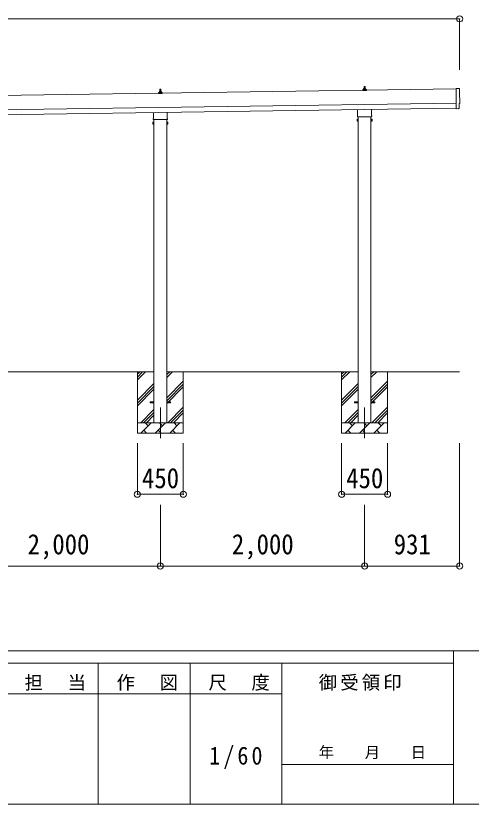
# Model space of a CAD drawing. Units: millimetres at full size, sheet at 1:60. Extents: x -16864 to 16864, y -11640 to 11640.
# Drawn here: x 6395 to 10856, y -11640 to -3926 of the extents above; entities that cross this region are included whole.
import ezdxf
from ezdxf.enums import TextEntityAlignment as Align

# ---------------------------------------------------------------- set-up
doc = ezdxf.new("R2010")
doc.units = ezdxf.units.MM
doc.header["$LTSCALE"] = 60
doc.header["$PDMODE"] = 32
doc.header["$PDSIZE"] = 60
doc.linetypes.add('CHAIN1', pattern=[8, 5, -1, 1, -1])
for name, color, linetype, lineweight in [('0-1_Defpoints', 7, 'CHAIN1', 9), ('0-2_TEXT1', 4, 'Continuous', 9), ('0-3_SHAPE', 7, 'Continuous', 9), ('0-8_TABLE1', 6, 'Continuous', 9), ('F-0', 7, 'Continuous', 9)]:
    doc.layers.add(name, color=color, linetype=linetype, lineweight=lineweight)
doc.styles.add('ＭＳ ゴシック', font='')
doc.styles.get('ＭＳ ゴシック').set_extended_font_data('MS Gothic')

msp = doc.modelspace()

# ---------------------------------------------------------------- linework, layer by layer
at = {"layer": '0-1_Defpoints'}
for p, q in [((7811.45, -7758.15), (7811.45, -8107.15)), ((9811.45, -7758.15), (9811.45, -8107.15))]:
    msp.add_line(p, q, dxfattribs=at)
at = {"layer": '0-2_TEXT1'}
for p, q in [((9805.76, -4641.04), (9806.48, -4617.51)), ((9807.48, -4616.54), (9816.03, -4616.54)), ((9817.03, -4617.51), (9817.76, -4641.04)), ((10707.14, -4641.09), (4496.52, -4729.82)), ((7793.51, -4685.11), (7793.51, -4677.4)), ((7830.01, -4685.11), (7793.51, -4685.11)), ((7793.89, -4676.61), (7829.63, -4676.61)), ((7794.27, -4676.42), (7800.99, -4674.79)), ((7801.38, -4674.61), (7822.14, -4674.61)), ((7801.76, -4673.82), (7801.76, -4669.61)), ((7802.76, -4669.61), (7820.76, -4669.61)), ((7805.76, -4669.61), (7806.48, -4646.08)), ((7807.48, -4645.11), (7816.03, -4645.11)), ((7817.03, -4646.08), (7817.76, -4669.61)), ((7821.76, -4673.82), (7821.76, -4669.61)), ((7829.24, -4676.42), (7822.52, -4674.79)), ((7830.01, -4685.11), (7830.01, -4677.4)), ((9793.51, -4656.54), (9793.51, -4648.82)), ((9830.01, -4656.54), (9793.51, -4656.54)), ((9793.89, -4648.04), (9829.63, -4648.04)), ((9794.27, -4647.85), (9800.99, -4646.22)), ((9801.38, -4646.04), (9822.14, -4646.04)), ((9801.76, -4645.25), (9801.76, -4641.04)), ((9802.76, -4641.04), (9820.76, -4641.04)), ((9821.76, -4645.25), (9821.76, -4641.04)), ((9829.24, -4647.85), (9822.52, -4646.22)), ((9830.01, -4656.54), (9830.01, -4648.82)), ((10707.06, -4636.01), (10709.9, -4834.84)), ((10738.74, -4637.21), (10707.06, -4636.01)), ((4498.52, -4869.8), (10709.14, -4781.08)), ((4499.23, -4919.8), (10709.85, -4831.07)), ((9743.15, -4900.52), (9743.15, -4844.88)), ((9879.75, -4842.93), (9879.75, -4900.52)), ((10728.11, -4833.68), (10709.9, -4834.84)), ((10728.79, -4834.3), (10728.11, -4833.68)), ((10729.53, -4834.56), (10736.45, -4834.1)), ((7741.45, -4937.87), (7741.45, -4932.37)), ((7743.15, -4929.1), (7743.15, -4873.46)), ((7879.75, -4871.5), (7879.75, -4929.1)), ((7881.45, -4932.37), (7881.45, -4937.87)), ((9741.45, -4909.3), (9741.45, -4903.8)), ((9879.39, -4912.8), (9743.52, -4912.8)), ((9748.95, -4912.8), (9748.95, -7908.15)), ((9873.95, -7908.15), (9873.95, -4912.8)), ((9881.45, -4903.8), (9881.45, -4909.3)), ((7737.45, -4967.37), (7738.21, -4966.05)), ((7737.45, -4967.37), (7737.45, -4984.37)), ((7737.45, -4984.37), (7738.21, -4985.68)), ((7744.45, -4970.96), (7738.21, -4970.96)), ((7744.45, -4980.78), (7738.21, -4980.78)), ((7744.45, -4985.68), (7738.21, -4985.68)), ((7879.39, -4941.37), (7743.52, -4941.37)), ((7746.95, -4985.07), (7744.45, -4985.07)), ((7748.95, -4941.37), (7748.95, -7908.15)), ((7873.95, -7908.15), (7873.95, -4941.37)), ((7875.95, -4985.07), (7878.45, -4985.07)), ((7878.45, -4970.96), (7884.69, -4970.96)), ((7878.45, -4980.78), (7884.69, -4980.78)), ((7878.45, -4985.68), (7884.69, -4985.68)), ((7885.45, -4967.37), (7884.69, -4966.05)), ((7885.45, -4984.37), (7884.69, -4985.68)), ((7885.45, -4967.37), (7885.45, -4984.37)), ((9737.45, -4938.8), (9738.21, -4937.48)), ((9737.45, -4938.8), (9737.45, -4955.8)), ((9737.45, -4955.8), (9738.21, -4957.11)), ((9744.45, -4942.39), (9738.21, -4942.39)), ((9744.45, -4952.2), (9738.21, -4952.2)), ((9744.45, -4957.11), (9738.21, -4957.11)), ((9746.95, -4956.5), (9744.45, -4956.5)), ((9875.95, -4956.5), (9878.45, -4956.5)), ((9878.45, -4942.39), (9884.69, -4942.39)), ((9878.45, -4952.2), (9884.69, -4952.2)), ((9878.45, -4957.11), (9884.69, -4957.11)), ((9885.45, -4938.8), (9884.69, -4937.48)), ((9885.45, -4955.8), (9884.69, -4957.11)), ((9885.45, -4938.8), (9885.45, -4955.8)), ((7711.45, -7703.65), (7748.95, -7703.65)), ((7711.45, -7712.65), (7711.45, -7703.65)), ((7711.45, -7703.65), (7748.95, -7703.65)), ((7711.45, -7712.65), (7711.45, -7703.65)), ((7711.45, -7712.65), (7748.95, -7712.65)), ((7711.45, -7712.65), (7748.95, -7712.65)), ((7873.95, -7703.65), (7911.45, -7703.65)), ((7873.95, -7703.65), (7911.45, -7703.65)), ((7873.95, -7712.65), (7911.45, -7712.65)), ((7873.95, -7712.65), (7911.45, -7712.65)), ((7911.45, -7712.65), (7911.45, -7703.65)), ((7911.45, -7712.65), (7911.45, -7703.65)), ((9711.45, -7703.65), (9748.95, -7703.65)), ((9711.45, -7712.65), (9711.45, -7703.65)), ((9711.45, -7703.65), (9748.95, -7703.65)), ((9711.45, -7712.65), (9711.45, -7703.65)), ((9711.45, -7712.65), (9748.95, -7712.65)), ((9711.45, -7712.65), (9748.95, -7712.65)), ((9873.95, -7703.65), (9911.45, -7703.65)), ((9873.95, -7703.65), (9911.45, -7703.65)), ((9873.95, -7712.65), (9911.45, -7712.65)), ((9873.95, -7712.65), (9911.45, -7712.65)), ((9911.45, -7712.65), (9911.45, -7703.65)), ((9911.45, -7712.65), (9911.45, -7703.65))]:
    msp.add_line(p, q, dxfattribs=at)
for points in [[(10739.24, -4831.07), (10738.57, -4784.05), (10739.17, -4784.04)], [(7744.45, -4985.68), (7744.45, -4966.05), (7738.21, -4966.05)], [(7744.45, -4985.07), (7744.45, -4966.67), (7746.95, -4966.67)], [(7878.45, -4985.07), (7878.45, -4966.67), (7875.95, -4966.67)], [(7878.45, -4985.68), (7878.45, -4966.05), (7884.69, -4966.05)], [(9744.45, -4957.11), (9744.45, -4937.48), (9738.21, -4937.48)], [(9744.45, -4956.5), (9744.45, -4938.1), (9746.95, -4938.1)], [(9878.45, -4956.5), (9878.45, -4938.1), (9875.95, -4938.1)], [(9878.45, -4957.11), (9878.45, -4937.48), (9884.69, -4937.48)]]:
    msp.add_lwpolyline(points, dxfattribs=at)
for points in [[(9746.95, -4957.8), (9746.95, -4936.8), (9748.95, -4936.8), (9748.95, -4957.8)], [(9875.95, -4957.8), (9875.95, -4936.8), (9873.95, -4936.8), (9873.95, -4957.8)], [(7746.95, -4986.37), (7746.95, -4965.37), (7748.95, -4965.37), (7748.95, -4986.37)], [(7875.95, -4986.37), (7875.95, -4965.37), (7873.95, -4965.37), (7873.95, -4986.37)]]:
    msp.add_lwpolyline(points, close=True, dxfattribs=at)
for centre, radius, start, end in [((9807.48, -4617.54), 1, 90, 178.60509), ((9816.03, -4617.54), 1, 1.39491, 90), ((7794.51, -4677.4), 1, 103.62699, 180), ((7800.76, -4673.82), 1, 283.62699, 0), ((7805.84, -4670.24), 4.13, 90, 171.17633), ((7802.76, -4670.61), 1, 90, 180), ((7807.48, -4646.11), 1, 90, 178.60509), ((7815.09, -4669.61), 4.83, 133.60282, 180), ((7808.43, -4669.61), 4.83, 0, 46.39718), ((7816.03, -4646.11), 1, 1.39491, 90), ((7817.67, -4670.24), 4.13, 8.82367, 90), ((7820.76, -4670.61), 1, 0, 90), ((7822.76, -4673.82), 1, 180, 256.37301), ((7829.01, -4677.4), 1, 0, 76.37301), ((9794.51, -4648.82), 1, 103.62699, 180), ((9800.76, -4645.25), 1, 283.62699, 0), ((9805.84, -4641.67), 4.13, 90, 171.17633), ((9802.76, -4642.04), 1, 90, 180), ((9815.09, -4641.04), 4.83, 133.60282, 180), ((9808.43, -4641.04), 4.83, 0, 46.39718), ((9817.67, -4641.67), 4.13, 8.82367, 90), ((9820.76, -4642.04), 1, 0, 90), ((9822.76, -4645.25), 1, 180, 256.37301), ((9829.01, -4648.82), 1, 0, 76.37301), ((10729.47, -4833.56), 1, 227.3164, 273.81435), ((7745.45, -4932.37), 4, 125.09963, 180), ((7877.45, -4932.37), 4, 0, 54.90037), ((9745.45, -4903.8), 4, 125.09963, 180), ((9745.45, -4909.3), 4, 180, 194.47751), ((9745.45, -4909.3), 4, 194.47751, 241.04498), ((9877.45, -4909.3), 4, 298.95502, 345.52249), ((9877.45, -4903.8), 4, 0, 54.90037), ((9877.45, -4909.3), 4, 345.52249, 0), ((7741.8, -4968.51), 4.34, 145.61575, 214.38425), ((7753.69, -4975.87), 16.24, 162.41205, 197.58795), ((7741.8, -4983.23), 4.34, 145.61575, 214.38425), ((7745.45, -4937.87), 4, 180, 194.47751), ((7745.45, -4937.87), 4, 194.47751, 241.04498), ((7877.45, -4937.87), 4, 298.95502, 345.52249), ((7877.45, -4937.87), 4, 345.52249, 0), ((7869.21, -4975.87), 16.24, 342.41205, 17.58795), ((7881.11, -4968.51), 4.34, 325.61575, 34.38425), ((7881.11, -4983.23), 4.34, 325.61575, 34.38425), ((9741.8, -4939.94), 4.34, 145.61575, 214.38425), ((9753.69, -4947.3), 16.24, 162.41205, 197.58795), ((9741.8, -4954.66), 4.34, 145.61575, 214.38425), ((9869.21, -4947.3), 16.24, 342.41205, 17.58795), ((9881.11, -4939.94), 4.34, 325.61575, 34.38425), ((9881.11, -4954.66), 4.34, 325.61575, 34.38425)]:
    msp.add_arc(centre, radius, start, end, dxfattribs=at)
for centre, major_axis, ratio, start_param, end_param in [((10738.54, -4640.2), (3, -0.04), 0.99863, 6.2683889, 7.8016218), ((15504.92, -4642.55), (-4762.89, -68.04), 0.99863, 6.268406, 6.2977043), ((10739.11, -4779.64), (4.41, -0.06), 0.99863, 4.712389, 6.2976778), ((10736.24, -4831.1), (2.21, -2.04), 0.9974, 5.5252311, 7.0411395)]:
    msp.add_ellipse(centre, major_axis=major_axis, ratio=ratio, start_param=start_param, end_param=end_param, dxfattribs=at)
at = {"layer": '0-3_SHAPE'}
for p, q in [((7748.95, -7408.15), (5873.95, -7408.15)), ((7586.45, -7408.15), (7586.45, -8008.15)), ((7586.45, -7431.63), (7609.93, -7408.15)), ((7586.45, -7459.92), (7638.22, -7408.15)), ((7586.45, -7488.2), (7666.5, -7408.15)), ((9748.95, -7408.15), (7873.95, -7408.15)), ((7873.95, -7436.98), (7902.78, -7408.15)), ((7873.95, -7465.26), (7931.06, -7408.15)), ((8036.45, -7408.15), (8036.45, -8008.15)), ((9586.45, -7408.15), (9586.45, -8008.15)), ((9586.45, -7431.63), (9609.93, -7408.15)), ((9586.45, -7459.92), (9638.22, -7408.15)), ((9586.45, -7488.2), (9666.5, -7408.15)), ((10739.45, -7408.15), (9873.95, -7408.15)), ((9873.95, -7436.98), (9902.78, -7408.15)), ((9873.95, -7465.26), (9931.06, -7408.15)), ((10036.45, -7408.15), (10036.45, -8008.15)), ((7586.45, -7686.19), (7748.95, -7523.69)), ((7586.45, -7714.48), (7748.95, -7551.98)), ((7873.95, -7663.25), (8036.45, -7500.75)), ((7873.95, -7691.54), (8036.45, -7529.04)), ((7873.95, -7719.82), (8036.45, -7557.32)), ((9586.45, -7686.19), (9748.95, -7523.69)), ((9586.45, -7714.48), (9748.95, -7551.98)), ((9873.95, -7663.25), (10036.45, -7500.75)), ((9873.95, -7691.54), (10036.45, -7529.04)), ((9873.95, -7719.82), (10036.45, -7557.32)), ((7586.45, -7742.76), (7748.95, -7580.26)), ((9586.45, -7742.76), (9748.95, -7580.26)), ((7619.05, -7908.15), (7748.95, -7778.25)), ((7883.61, -7908.15), (8036.45, -7755.31)), ((7911.89, -7908.15), (8036.45, -7783.59)), ((9619.05, -7908.15), (9748.95, -7778.25)), ((9883.61, -7908.15), (10036.45, -7755.31)), ((9911.89, -7908.15), (10036.45, -7783.59)), ((7647.34, -7908.15), (7748.95, -7806.54)), ((7675.62, -7908.15), (7748.95, -7834.82)), ((7940.18, -7908.15), (8036.45, -7811.88)), ((9647.34, -7908.15), (9748.95, -7806.54)), ((9675.62, -7908.15), (9748.95, -7834.82)), ((9940.18, -7908.15), (10036.45, -7811.88)), ((7586.45, -7908.15), (8036.45, -7908.15)), ((7620.03, -8008.15), (7720.03, -7908.15)), ((7691.48, -7936.71), (7662.92, -7908.15)), ((7761.45, -8008.15), (7861.45, -7908.15)), ((7832.9, -7936.71), (7804.35, -7908.15)), ((7902.87, -8008.15), (8002.87, -7908.15)), ((7974.32, -7936.71), (7945.77, -7908.15)), ((9586.45, -7908.15), (10036.45, -7908.15)), ((9620.03, -8008.15), (9720.03, -7908.15)), ((9691.48, -7936.71), (9662.92, -7908.15)), ((9761.45, -8008.15), (9861.45, -7908.15)), ((9832.9, -7936.71), (9804.35, -7908.15)), ((9902.87, -8008.15), (10002.87, -7908.15)), ((9974.32, -7936.71), (9945.77, -7908.15)), ((8036.45, -8008.15), (7586.45, -8008.15)), ((7648.58, -7979.6), (7677.14, -8008.15)), ((7790.01, -7979.6), (7818.56, -8008.15)), ((7931.43, -7979.6), (7959.98, -8008.15)), ((10036.45, -8008.15), (9586.45, -8008.15)), ((9648.58, -7979.6), (9677.14, -8008.15)), ((9790.01, -7979.6), (9818.56, -8008.15)), ((9931.43, -7979.6), (9959.98, -8008.15))]:
    msp.add_line(p, q, dxfattribs=at)
at = {"layer": '0-8_TABLE1'}
for p, q in [((10742.45, -3955.51), (-1116.55, -3955.51)), ((10742.45, -3955.51), (10742.45, -4455.51)), ((7586.45, -8607.15), (7586.45, -8107.15)), ((8036.45, -8607.15), (8036.45, -8107.15)), ((9586.45, -8607.15), (9586.45, -8107.15)), ((10036.45, -8607.15), (10036.45, -8107.15)), ((10742.45, -9309.15), (10742.45, -8107.15)), ((7586.45, -8607.15), (8036.45, -8607.15)), ((9586.45, -8607.15), (10036.45, -8607.15)), ((7811.45, -9309.15), (7811.45, -8709.15)), ((9811.45, -9309.15), (9811.45, -8709.15)), ((7811.45, -9309.15), (5811.45, -9309.15)), ((9811.45, -9309.15), (7811.45, -9309.15)), ((10742.45, -9309.15), (9811.45, -9309.15))]:
    msp.add_line(p, q, dxfattribs=at)
for p in [(10742.45, -3955.51), (7586.45, -8607.15), (8036.45, -8607.15), (9586.45, -8607.15), (10036.45, -8607.15), (7811.45, -9309.15), (9811.45, -9309.15), (10742.45, -9309.15)]:
    msp.add_point(p, dxfattribs=at)
at = {"layer": 'F-0', "color": 5, "lineweight": 5}
for p, q in [((-16864.12, -10140), (16015.88, -10140)), ((10682.37, -10140), (10682.37, -11640)), ((-16864.12, -10260), (10682.37, -10260)), ((7202.37, -10260), (7202.37, -11640)), ((8102.36, -10260), (8102.36, -11640)), ((9002.37, -10260), (9002.37, -11640)), ((5402.37, -10560), (9002.37, -10560)), ((9002.37, -11250), (10682.37, -11250)), ((-16864.12, -11640), (16015.88, -11640))]:
    msp.add_line(p, q, dxfattribs=at)

# ---------------------------------------------------------------- texts
at = {"layer": '0-8_TABLE1', "color": 7, "style": 'ＭＳ ゴシック', "width": 0.9}
for s, p in [('450', (7631.45, -8607.15)), ('450', (9631.45, -8607.15)), ('2,000', (6511.45, -9254.15)), ('2,000', (8511.45, -9254.15)), ('931', (10096.95, -9254.15))]:
    msp.add_text(s, height=197.9, dxfattribs=at).set_placement(p, align=Align.BOTTOM_LEFT)
at = {"layer": 'F-0', "style": 'ＭＳ ゴシック'}
msp.add_text('年\u3000\u3000月\u3000\u3000日', height=110, dxfattribs=at).set_placement((9362.37, -11220), align=Align.BOTTOM_LEFT)
at = {"layer": 'F-0', "attachment_point": 7, "style": 'ＭＳ ゴシック'}
for s, insert, char_height in [('\\T1.17;担\u3000当', (6482.37, -10530), 132), ('\\T1.17;作\u3000図', (7382.37, -10530), 132), ('\\T1.17;尺\u3000度', (8282.37, -10530), 132), ('\\T1.17;御受領印', (9362.37, -10530), 132), ('\\T1.28;\\W0.9;1/60', (8289.87, -11295), 176)]:
    msp.add_mtext(s, dxfattribs=dict(at, insert=insert, char_height=char_height))

doc.saveas('drawing.dxf')
